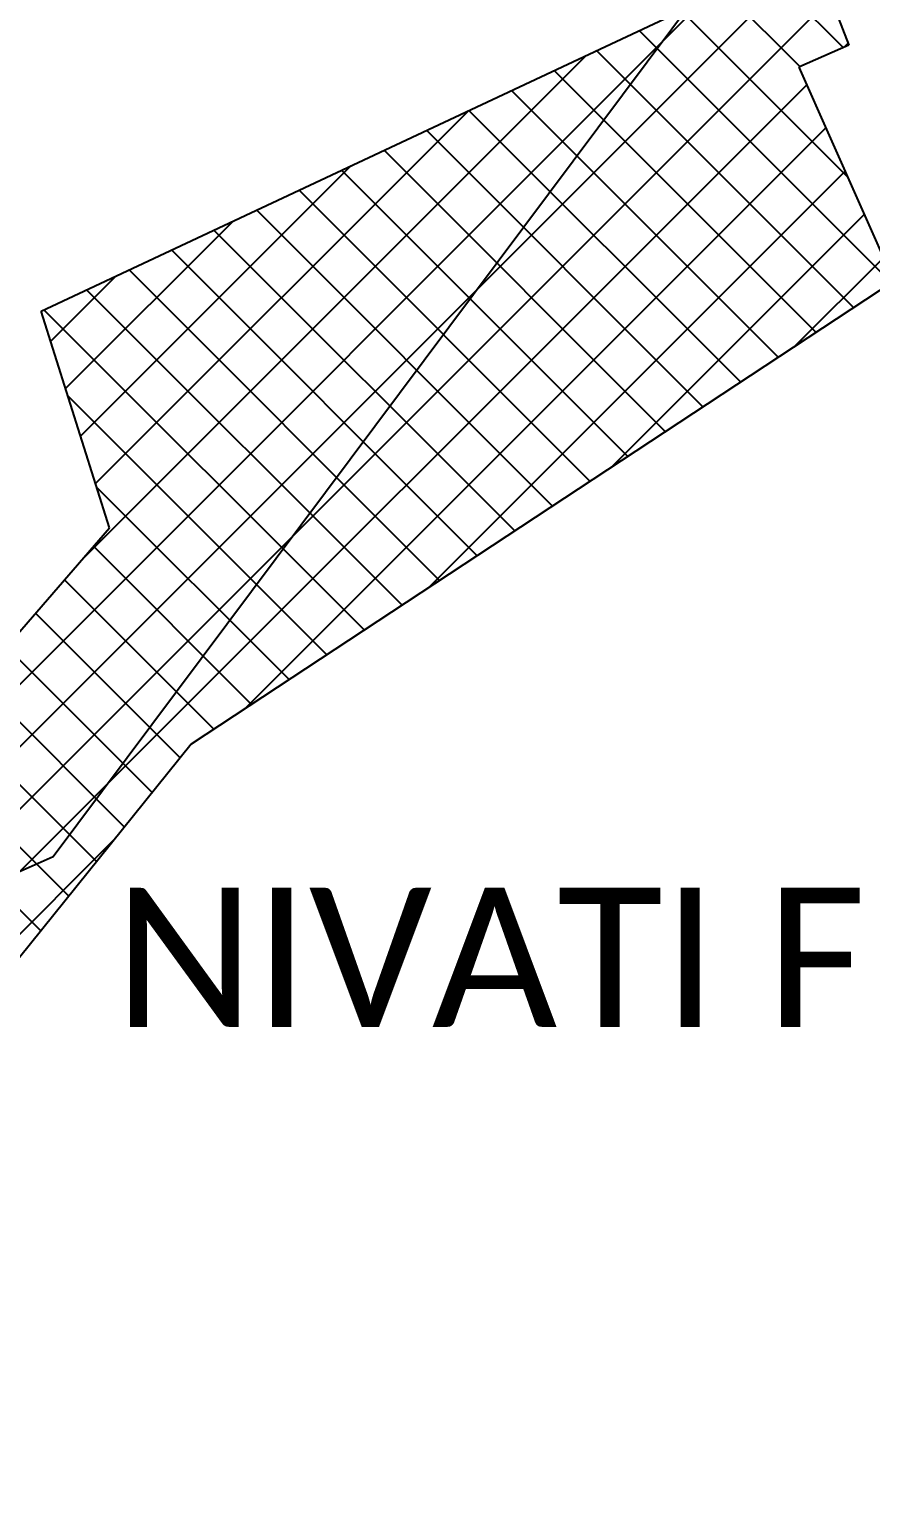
# Model space of a CAD drawing. Header units: metres. Extents: x 341425 to 343917, y 1761979 to 1765495.
# Drawn here: x 343276.8 to 343337.3, y 1762686.3 to 1762791.9 of the extents above; entities that cross this region are included whole.
import ezdxf

# ---------------------------------------------------------------- set-up
doc = ezdxf.new("R2010")
doc.units = ezdxf.units.M
for name, color, linetype in [('PORT', 5, 'Continuous'), ('PORT TEXT', 7, 'Continuous'), ('village', 3, 'Continuous')]:
    doc.layers.add(name, color=color, linetype=linetype)
doc.styles.get("Standard").update_dxf_attribs({"font": 'calibri.ttf'})

msp = doc.modelspace()

# ---------------------------------------------------------------- linework, layer by layer
at = {"layer": 'PORT', "linetype": 'Continuous'}
for p, q in [((343263.73, 1762727.92), (343333.22, 1762797.41)), ((343335.37, 1762790.63), (343329.86, 1762796.14)), ((343262.16, 1762730.83), (343325.35, 1762794.02)), ((343265.3, 1762725), (343334.47, 1762794.17)), ((343332.25, 1762789.25), (343326.8, 1762794.71)), ((343335.69, 1762781.33), (343323.75, 1762793.27)), ((343338.84, 1762773.69), (343320.69, 1762791.84)), ((343335.47, 1762790.67), (343335.72, 1762790.92)), ((343280.56, 1762753.73), (343316.9, 1762790.06)), ((343336.13, 1762771.9), (343317.63, 1762790.4)), ((343333.43, 1762770.12), (343314.58, 1762788.97)), ((343231.05, 1762686.26), (343332.75, 1762787.95)), ((343330.72, 1762768.34), (343311.52, 1762787.54)), ((343281.61, 1762759.27), (343308.44, 1762786.09)), ((343328.01, 1762766.55), (343308.46, 1762786.1)), ((343292.37, 1762743.08), (343334.13, 1762784.84)), ((343325.31, 1762764.77), (343305.41, 1762784.67)), ((343322.6, 1762762.99), (343302.35, 1762783.24)), ((343280.53, 1762762.68), (343299.99, 1762782.13)), ((343319.89, 1762761.21), (343299.29, 1762781.8)), ((343305.52, 1762751.74), (343335.51, 1762781.73)), ((343317.18, 1762759.42), (343296.24, 1762780.37)), ((343279.45, 1762766.09), (343291.53, 1762778.16)), ((343314.48, 1762757.64), (343293.18, 1762778.94)), ((343318.67, 1762760.4), (343336.89, 1762778.62)), ((343311.77, 1762755.86), (343290.12, 1762777.5)), ((343309.06, 1762754.07), (343287.07, 1762776.07)), ((343331.81, 1762769.06), (343338.27, 1762775.51)), ((343278.38, 1762769.5), (343283.08, 1762774.2)), ((343306.35, 1762752.29), (343284.01, 1762774.64)), ((343303.65, 1762750.51), (343280.95, 1762773.2)), ((343300.94, 1762748.73), (343277.89, 1762771.77)), ((343298.23, 1762746.94), (343279.63, 1762765.55)), ((343295.53, 1762745.16), (343281.7, 1762758.98)), ((343292.82, 1762743.38), (343281.45, 1762754.75)), ((343290.11, 1762741.59), (343279.36, 1762752.34)), ((343287.69, 1762739.53), (343277.28, 1762749.94)), ((343285.68, 1762737.04), (343275.19, 1762747.53)), ((343283.68, 1762734.56), (343273.11, 1762745.13)), ((343281.67, 1762732.07), (343271.02, 1762742.72)), ((343279.67, 1762729.58), (343268.94, 1762740.32)), ((343277.67, 1762727.1), (343266.85, 1762737.91)), ((343246.98, 1762697.69), (343282.99, 1762733.7))]:
    msp.add_line(p, q, dxfattribs=at)
at = {"layer": 'PORT'}
for p, q in [((343277.69, 1762771.67), (343333.12, 1762797.67)), ((343333.12, 1762797.67), (343335.77, 1762790.8)), ((343335.77, 1762790.8), (343332.19, 1762789.22)), ((343332.19, 1762789.22), (343339.03, 1762773.81)), ((343339.03, 1762773.81), (343288.49, 1762740.53)), ((343282.61, 1762756.09), (343277.69, 1762771.67)), ((343264.59, 1762735.3), (343282.61, 1762756.09)), ((343288.49, 1762740.53), (343273.03, 1762721.34))]:
    msp.add_line(p, q, dxfattribs=at)
at = {"layer": 'village', "color": 3}
for p, q in [((343375.92, 1762862.68), (343278.55, 1762732.42)), ((343278.55, 1762732.42), (343245.61, 1762717.81))]:
    msp.add_line(p, q, dxfattribs=at)

# ---------------------------------------------------------------- texts
at = {"layer": 'PORT TEXT'}
msp.add_text('NIVATI FISHING PORT', height=10, dxfattribs=at).set_placement((343282.96, 1762720.19))

doc.saveas('drawing.dxf')
